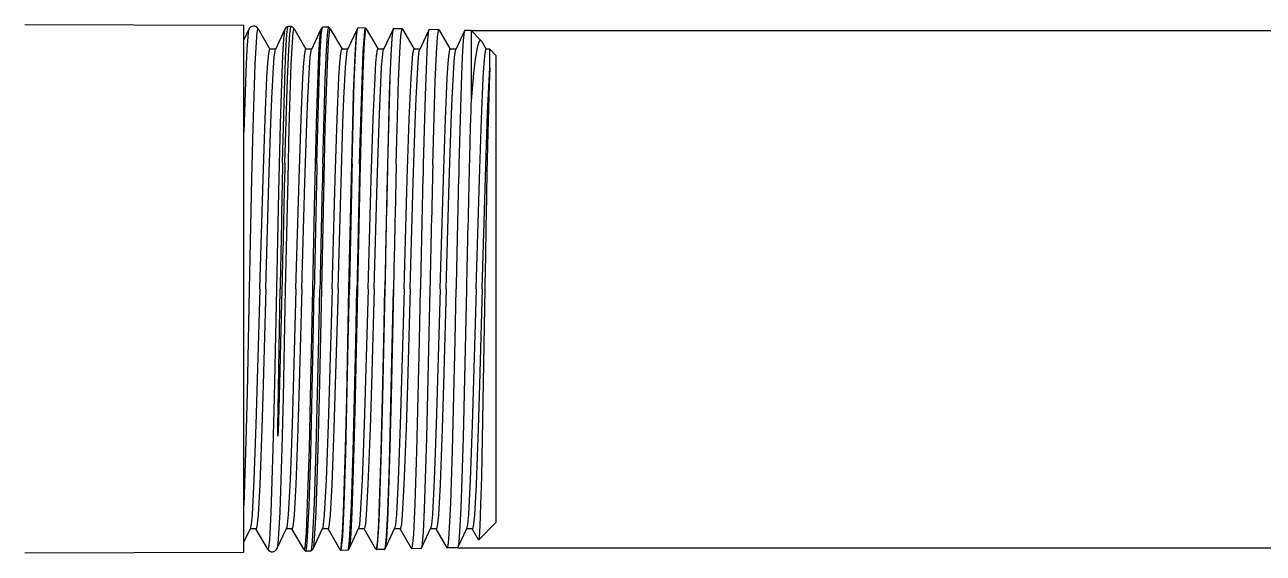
# Model space of a CAD drawing. Header units: millimetres. Extents: x -92220 to 11040, y -5929 to 27498.
# Drawn here: x 154.9 to 217.2, y 1547.2 to 1573.7 of the extents above; entities that cross this region are included whole.
import ezdxf

# ---------------------------------------------------------------- set-up
doc = ezdxf.new("R2010")
doc.units = ezdxf.units.MM
doc.layers.add('11 Водоразборный узел', color=7, linetype='Continuous')

msp = doc.modelspace()

# ---------------------------------------------------------------- linework, layer by layer
at = {"layer": '11 Водоразборный узел', "ltscale": 0.275648}
for p, q in [((165.966, 1573.704), (154.94, 1573.745)), ((177.39, 1573.456), (224, 1573.456)), ((176.711, 1547.44), (224, 1547.44))]:
    msp.add_line(p, q, dxfattribs=at)
at = {"layer": '11 Водоразборный узел'}
msp.add_line((165.966, 1548.829), (165.966, 1573.704), dxfattribs=at)
at = {"layer": '11 Водоразборный узел', "ltscale": 0.014511}
msp.add_line((166.211, 1573.517), (165.966, 1572.991), dxfattribs=at)
at = {"layer": '11 Водоразборный узел', "ltscale": 0.029673}
for p, q in [((166.678, 1573.542), (167.272, 1572.514)), ((168.492, 1573.542), (169.086, 1572.514)), ((170.306, 1573.542), (170.9, 1572.514)), ((172.12, 1573.542), (172.714, 1572.514))]:
    msp.add_line(p, q, dxfattribs=at)
at = {"layer": '11 Водоразборный узел', "ltscale": 0.028104}
for p, q in [((168.025, 1573.517), (167.55, 1572.498)), ((169.839, 1573.517), (169.364, 1572.498)), ((171.653, 1573.517), (171.178, 1572.498)), ((173.467, 1573.517), (172.992, 1572.498))]:
    msp.add_line(p, q, dxfattribs=at)
at = {"layer": '11 Водоразборный узел', "ltscale": 4.72318e-05}
msp.add_line((168.188, 1573.664), (168.19, 1573.664), dxfattribs=at)
at = {"layer": '11 Водоразборный узел', "ltscale": 0.004032}
msp.add_line((168.351, 1573.66), (168.19, 1573.664), dxfattribs=at)
at = {"layer": '11 Водоразборный узел', "ltscale": 6.41519e-05}
msp.add_line((168.351, 1573.66), (168.353, 1573.66), dxfattribs=at)
at = {"layer": '11 Водоразборный узел', "ltscale": 0.000124369}
msp.add_line((169.923, 1573.623), (169.928, 1573.625), dxfattribs=at)
at = {"layer": '11 Водоразборный узел', "ltscale": 0.007775}
msp.add_line((170.239, 1573.618), (169.928, 1573.625), dxfattribs=at)
at = {"layer": '11 Водоразборный узел', "ltscale": 0.000149593}
msp.add_line((170.239, 1573.618), (170.244, 1573.615), dxfattribs=at)
at = {"layer": '11 Водоразборный узел', "ltscale": 0.009809}
msp.add_line((172.092, 1573.576), (171.7, 1573.585), dxfattribs=at)
at = {"layer": '11 Водоразборный узел', "ltscale": 0.00083695}
msp.add_line((172.101, 1573.57), (172.12, 1573.542), dxfattribs=at)
at = {"layer": '11 Водоразборный узел', "ltscale": 0.000454133}
msp.add_line((173.467, 1573.517), (173.475, 1573.533), dxfattribs=at)
at = {"layer": '11 Водоразборный узел', "ltscale": 0.011138}
msp.add_line((173.933, 1573.534), (173.487, 1573.544), dxfattribs=at)
at = {"layer": '11 Водоразборный узел', "ltscale": 0.029166}
msp.add_line((173.944, 1573.524), (174.528, 1572.514), dxfattribs=at)
at = {"layer": '11 Водоразборный узел', "ltscale": 0.027332}
msp.add_line((175.268, 1573.489), (174.806, 1572.498), dxfattribs=at)
at = {"layer": '11 Водоразборный узел', "ltscale": 0.012224}
msp.add_line((175.771, 1573.492), (175.282, 1573.503), dxfattribs=at)
at = {"layer": '11 Водоразборный узел', "ltscale": 0.027964}
msp.add_line((175.782, 1573.482), (176.342, 1572.514), dxfattribs=at)
at = {"layer": '11 Водоразборный узел', "ltscale": 0.02621}
msp.add_line((177.063, 1573.448), (176.62, 1572.498), dxfattribs=at)
at = {"layer": '11 Водоразборный узел', "ltscale": 0.007834}
msp.add_line((177.39, 1573.456), (177.077, 1573.463), dxfattribs=at)
at = {"layer": '11 Водоразборный узел', "ltscale": 0.088498}
msp.add_line((177.39, 1573.456), (177.39, 1569.916), dxfattribs=at)
at = {"layer": '11 Водоразборный узел', "ltscale": 0.018083}
msp.add_line((177.902, 1572.944), (177.39, 1573.456), dxfattribs=at)
at = {"layer": '11 Водоразборный узел', "ltscale": 0.007475}
for p, q in [((167.565, 1572.514), (167.266, 1572.514)), ((169.379, 1572.514), (169.08, 1572.514)), ((171.193, 1572.514), (170.894, 1572.514)), ((173.007, 1572.514), (172.708, 1572.514)), ((174.821, 1572.514), (174.522, 1572.514)), ((176.635, 1572.514), (176.336, 1572.514)), ((166.572, 1548.397), (166.273, 1548.397)), ((168.386, 1548.397), (168.087, 1548.397)), ((170.2, 1548.397), (169.901, 1548.397)), ((172.014, 1548.397), (171.715, 1548.397)), ((173.828, 1548.397), (173.529, 1548.397)), ((175.642, 1548.397), (175.343, 1548.397)), ((177.456, 1548.397), (177.157, 1548.397))]:
    msp.add_line(p, q, dxfattribs=at)
at = {"layer": '11 Водоразборный узел', "ltscale": 0.011335}
msp.add_line((177.929, 1572.907), (178.156, 1572.514), dxfattribs=at)
at = {"layer": '11 Водоразборный узел', "ltscale": 0.00453}
msp.add_line((178.331, 1572.514), (178.15, 1572.514), dxfattribs=at)
at = {"layer": '11 Водоразборный узел', "ltscale": 0.02344}
msp.add_line((178.331, 1571.577), (178.331, 1572.514), dxfattribs=at)
at = {"layer": '11 Водоразборный узел', "ltscale": 0.010915}
msp.add_line((178.64, 1572.206), (178.331, 1572.514), dxfattribs=at)
at = {"layer": '11 Водоразборный узел', "ltscale": 0.152919}
msp.add_line((178.64, 1572.206), (178.64, 1566.089), dxfattribs=at)
at = {"layer": '11 Водоразборный узел', "ltscale": 0.434581}
msp.add_line((178.64, 1566.089), (178.64, 1548.706), dxfattribs=at)
at = {"layer": '11 Водоразборный узел', "ltscale": 0.044198}
for q in [(173.488, 1560.451), (173.489, 1560.451)]:
    msp.add_line((173.525, 1562.218), q, dxfattribs=at)
at = {"layer": '11 Водоразборный узел', "ltscale": 0.000431604}
for p, q in [((166.768, 1560.456), (166.768, 1560.438)), ((167.07, 1560.456), (167.07, 1560.473)), ((168.582, 1560.456), (168.582, 1560.438)), ((168.884, 1560.456), (168.884, 1560.473)), ((170.396, 1560.456), (170.396, 1560.438)), ((172.21, 1560.456), (172.21, 1560.438)), ((172.512, 1560.456), (172.512, 1560.473)), ((174.024, 1560.456), (174.024, 1560.438)), ((174.326, 1560.456), (174.326, 1560.473)), ((175.838, 1560.456), (175.838, 1560.438)), ((176.14, 1560.456), (176.14, 1560.473)), ((177.652, 1560.456), (177.652, 1560.438)), ((177.954, 1560.456), (177.954, 1560.473))]:
    msp.add_line(p, q, dxfattribs=at)
at = {"layer": '11 Водоразборный узел', "ltscale": 0.00043161}
msp.add_line((170.698, 1560.456), (170.698, 1560.473), dxfattribs=at)
at = {"layer": '11 Водоразборный узел', "ltscale": 0.040545}
msp.add_line((165.966, 1547.207), (165.966, 1548.829), dxfattribs=at)
at = {"layer": '11 Водоразборный узел', "ltscale": 0.019035}
msp.add_line((165.966, 1547.723), (166.288, 1548.413), dxfattribs=at)
at = {"layer": '11 Водоразборный узел', "ltscale": 0.029675}
for p, q in [((167.161, 1547.37), (166.566, 1548.397)), ((168.975, 1547.37), (168.38, 1548.397)), ((170.789, 1547.37), (170.194, 1548.397)), ((172.603, 1547.37), (172.008, 1548.397))]:
    msp.add_line(p, q, dxfattribs=at)
at = {"layer": '11 Водоразборный узел', "ltscale": 0.028106}
for p, q in [((167.627, 1547.394), (168.102, 1548.413)), ((169.441, 1547.394), (169.916, 1548.413)), ((171.255, 1547.394), (171.73, 1548.413)), ((173.069, 1547.394), (173.544, 1548.413))]:
    msp.add_line(p, q, dxfattribs=at)
at = {"layer": '11 Водоразборный узел', "ltscale": 0.028869}
msp.add_line((174.4, 1547.398), (173.822, 1548.397), dxfattribs=at)
at = {"layer": '11 Водоразборный узел', "ltscale": 0.027566}
msp.add_line((174.892, 1547.414), (175.358, 1548.413), dxfattribs=at)
at = {"layer": '11 Водоразборный узел', "ltscale": 0.027697}
msp.add_line((176.191, 1547.438), (175.636, 1548.397), dxfattribs=at)
at = {"layer": '11 Водоразборный узел', "ltscale": 0.026419}
msp.add_line((176.725, 1547.455), (177.172, 1548.413), dxfattribs=at)
at = {"layer": '11 Водоразборный узел', "ltscale": 0.01595}
msp.add_line((177.769, 1547.845), (177.45, 1548.397), dxfattribs=at)
at = {"layer": '11 Водоразборный узел', "ltscale": 0.030528}
msp.add_line((178.64, 1548.706), (177.777, 1547.842), dxfattribs=at)
at = {"layer": '11 Водоразборный узел', "ltscale": 0.275649}
msp.add_line((165.966, 1547.207), (154.94, 1547.166), dxfattribs=at)
at = {"layer": '11 Водоразборный узел', "ltscale": 8.83021e-05}
msp.add_line((169.076, 1547.268), (169.079, 1547.268), dxfattribs=at)
at = {"layer": '11 Водоразборный узел', "ltscale": 0.006334}
msp.add_line((169.333, 1547.273), (169.079, 1547.268), dxfattribs=at)
at = {"layer": '11 Водоразборный узел', "ltscale": 0.000107667}
msp.add_line((169.333, 1547.273), (169.337, 1547.275), dxfattribs=at)
at = {"layer": '11 Водоразборный узел', "ltscale": 0.000169806}
msp.add_line((170.834, 1547.31), (170.84, 1547.307), dxfattribs=at)
at = {"layer": '11 Водоразборный узел', "ltscale": 0.008943}
msp.add_line((171.198, 1547.315), (170.84, 1547.307), dxfattribs=at)
at = {"layer": '11 Водоразборный узел', "ltscale": 0.000199079}
msp.add_line((171.198, 1547.315), (171.205, 1547.319), dxfattribs=at)
at = {"layer": '11 Водоразборный узел', "ltscale": 0.0004358}
msp.add_line((172.603, 1547.37), (172.612, 1547.355), dxfattribs=at)
at = {"layer": '11 Водоразборный узел', "ltscale": 0.010554}
msp.add_line((173.043, 1547.357), (172.621, 1547.348), dxfattribs=at)
at = {"layer": '11 Водоразборный узел', "ltscale": 0.00078528}
msp.add_line((173.054, 1547.367), (173.069, 1547.394), dxfattribs=at)
at = {"layer": '11 Водоразборный узел', "ltscale": 0.011672}
msp.add_line((174.878, 1547.399), (174.411, 1547.388), dxfattribs=at)
at = {"layer": '11 Водоразборный узел', "ltscale": 0.012741}
msp.add_line((176.711, 1547.44), (176.202, 1547.429), dxfattribs=at)
at = {"layer": '11 Водоразборный узел', "flags": 128}
for points in [[(166.211, 1573.517), (166.2, 1573.482), (166.177, 1573.352), (166.155, 1573.144), (166.112, 1572.522), (166.06, 1571.375), (165.966, 1568.343)], [(166.678, 1573.542), (166.672, 1573.549), (166.67, 1573.55), (166.666, 1573.551), (166.663, 1573.55), (166.658, 1573.546), (166.653, 1573.536), (166.642, 1573.505), (166.619, 1573.375), (166.575, 1572.879), (166.517, 1571.765), (166.414, 1568.578), (166.351, 1565.994), (166.233, 1560.451)], [(168.025, 1573.517), (168.012, 1573.474), (167.985, 1573.305), (167.96, 1573.032), (167.91, 1572.215), (167.836, 1570.307), (167.791, 1568.769), (167.708, 1565.348), (167.605, 1560.461)], [(167.911, 1566.791), (168.019, 1571.008), (168.075, 1572.45), (168.124, 1573.274), (168.149, 1573.518), (168.175, 1573.645), (168.183, 1573.661), (168.188, 1573.664)], [(168.027, 1566.79), (168.155, 1571.028), (168.22, 1572.47), (168.278, 1573.288), (168.307, 1573.526), (168.326, 1573.619), (168.336, 1573.646), (168.343, 1573.656), (168.346, 1573.659), (168.351, 1573.66)], [(168.492, 1573.542), (168.486, 1573.549), (168.484, 1573.55), (168.48, 1573.551), (168.477, 1573.55), (168.472, 1573.546), (168.467, 1573.536), (168.456, 1573.505), (168.433, 1573.375), (168.389, 1572.879), (168.331, 1571.765), (168.228, 1568.578), (168.165, 1565.994), (168.047, 1560.451)], [(169.839, 1573.517), (169.826, 1573.474), (169.799, 1573.305), (169.774, 1573.032), (169.724, 1572.215), (169.65, 1570.307), (169.605, 1568.769), (169.522, 1565.348), (169.419, 1560.461)], [(169.635, 1566.772), (169.749, 1570.946), (169.806, 1572.382), (169.858, 1573.211), (169.884, 1573.462), (169.91, 1573.598), (169.919, 1573.618), (169.923, 1573.623)], [(170.306, 1573.542), (170.3, 1573.549), (170.298, 1573.55), (170.294, 1573.551), (170.291, 1573.55), (170.286, 1573.545), (170.281, 1573.536), (170.27, 1573.505), (170.247, 1573.375), (170.203, 1572.878), (170.145, 1571.764), (170.042, 1568.577), (169.979, 1565.993), (169.861, 1560.451)], [(169.929, 1566.769), (170.051, 1570.994), (170.113, 1572.431), (170.168, 1573.246), (170.196, 1573.484), (170.215, 1573.576), (170.225, 1573.603), (170.231, 1573.613), (170.234, 1573.616), (170.239, 1573.618)], [(171.653, 1573.517), (171.64, 1573.474), (171.613, 1573.305), (171.588, 1573.032), (171.538, 1572.215), (171.464, 1570.307), (171.419, 1568.769), (171.336, 1565.348), (171.233, 1560.461)], [(171.404, 1566.753), (171.518, 1570.882), (171.576, 1572.312), (171.627, 1573.146), (171.653, 1573.404), (171.679, 1573.55), (171.688, 1573.573), (171.693, 1573.58)], [(172.12, 1573.542), (172.114, 1573.549), (172.112, 1573.55), (172.108, 1573.551), (172.105, 1573.55), (172.1, 1573.545), (172.095, 1573.536), (172.084, 1573.505), (172.061, 1573.375), (172.017, 1572.878), (171.959, 1571.763), (171.856, 1568.577), (171.793, 1565.993), (171.675, 1560.451)], [(171.786, 1566.749), (171.907, 1570.96), (171.968, 1572.393), (172.023, 1573.205), (172.051, 1573.442), (172.069, 1573.535), (172.078, 1573.561), (172.085, 1573.571), (172.088, 1573.574), (172.092, 1573.576)], [(173.467, 1573.517), (173.454, 1573.474), (173.427, 1573.305), (173.402, 1573.032), (173.352, 1572.215), (173.278, 1570.307), (173.233, 1568.769), (173.15, 1565.348), (173.047, 1560.461)], [(173.475, 1573.533), (173.462, 1573.495), (173.436, 1573.336), (173.41, 1573.068), (173.359, 1572.221), (173.311, 1571.071), (173.189, 1566.734)], [(173.627, 1566.729), (173.747, 1570.927), (173.809, 1572.355), (173.863, 1573.165), (173.891, 1573.401), (173.909, 1573.493), (173.919, 1573.519), (173.925, 1573.53), (173.928, 1573.532), (173.933, 1573.534)], [(175.268, 1573.489), (175.252, 1573.433), (175.22, 1573.195), (175.188, 1572.792), (175.124, 1571.515), (175.076, 1570.18), (174.983, 1566.714)], [(175.464, 1566.709), (175.585, 1570.894), (175.646, 1572.317), (175.701, 1573.124), (175.729, 1573.36), (175.747, 1573.452), (175.757, 1573.478), (175.763, 1573.488), (175.766, 1573.491), (175.771, 1573.492)], [(177.063, 1573.448), (177.05, 1573.407), (177.024, 1573.243), (176.998, 1572.972), (176.947, 1572.126), (176.89, 1570.715), (176.777, 1566.695)], [(166.768, 1560.456), (166.925, 1565.974), (167.028, 1569.019), (167.119, 1571.091), (167.166, 1571.826), (167.212, 1572.308), (167.249, 1572.493), (167.256, 1572.507), (167.26, 1572.512), (167.263, 1572.514), (167.266, 1572.514)], [(167.07, 1560.473), (167.222, 1565.821), (167.319, 1568.791), (167.368, 1570.036), (167.449, 1571.6), (167.49, 1572.117), (167.53, 1572.427), (167.55, 1572.498)], [(168.582, 1560.456), (168.74, 1565.976), (168.841, 1569.015), (168.933, 1571.089), (168.979, 1571.824), (169.026, 1572.307), (169.063, 1572.493), (169.07, 1572.507), (169.074, 1572.512), (169.077, 1572.514), (169.08, 1572.514)], [(168.884, 1560.473), (169.036, 1565.82), (169.133, 1568.792), (169.182, 1570.036), (169.263, 1571.6), (169.304, 1572.118), (169.344, 1572.427), (169.364, 1572.498)], [(170.396, 1560.456), (170.554, 1565.977), (170.655, 1569.014), (170.747, 1571.088), (170.793, 1571.824), (170.84, 1572.307), (170.877, 1572.493), (170.884, 1572.507), (170.888, 1572.512), (170.891, 1572.514), (170.894, 1572.514)], [(170.698, 1560.473), (170.85, 1565.818), (170.948, 1568.796), (170.997, 1570.039), (171.077, 1571.601), (171.118, 1572.118), (171.158, 1572.427), (171.178, 1572.498)], [(172.21, 1560.456), (172.367, 1565.975), (172.469, 1569.018), (172.561, 1571.09), (172.607, 1571.825), (172.654, 1572.308), (172.691, 1572.493), (172.698, 1572.507), (172.702, 1572.512), (172.705, 1572.514), (172.708, 1572.514)], [(172.512, 1560.473), (172.664, 1565.818), (172.762, 1568.795), (172.811, 1570.038), (172.891, 1571.601), (172.932, 1572.118), (172.972, 1572.427), (172.992, 1572.498)], [(174.024, 1560.456), (174.182, 1565.983), (174.283, 1569.005), (174.375, 1571.084), (174.421, 1571.821), (174.468, 1572.306), (174.505, 1572.493), (174.512, 1572.507), (174.516, 1572.512), (174.519, 1572.514), (174.522, 1572.514)], [(174.326, 1560.473), (174.478, 1565.82), (174.575, 1568.792), (174.624, 1570.036), (174.705, 1571.6), (174.746, 1572.118), (174.786, 1572.427), (174.806, 1572.498)], [(175.838, 1560.456), (175.996, 1565.983), (176.097, 1569.005), (176.189, 1571.083), (176.235, 1571.821), (176.282, 1572.306), (176.319, 1572.493), (176.326, 1572.507), (176.33, 1572.512), (176.333, 1572.514), (176.336, 1572.514)], [(176.14, 1560.473), (176.292, 1565.818), (176.39, 1568.795), (176.439, 1570.038), (176.519, 1571.601), (176.56, 1572.118), (176.6, 1572.427), (176.62, 1572.498)], [(177.902, 1572.944), (177.873, 1572.962), (177.858, 1572.963), (177.829, 1572.947), (177.81, 1572.924), (177.771, 1572.848), (177.725, 1572.707), (177.68, 1572.511), (177.595, 1571.998), (177.512, 1571.299), (177.39, 1569.916)], [(177.652, 1560.456), (177.81, 1565.986), (177.911, 1569.002), (178.003, 1571.082), (178.049, 1571.82), (178.096, 1572.305), (178.133, 1572.493), (178.14, 1572.507), (178.144, 1572.512), (178.147, 1572.514), (178.15, 1572.514)], [(177.954, 1560.473), (178.148, 1567.177), (178.223, 1569.319), (178.295, 1570.947), (178.331, 1571.577)], [(178.331, 1571.577), (178.299, 1570.735), (178.232, 1568.305), (178.189, 1566.305)], [(166.233, 1560.451), (166.122, 1555.236), (166.064, 1552.781), (165.966, 1549.585)], [(166.768, 1560.438), (166.57, 1553.63), (166.469, 1550.852), (166.376, 1549.118), (166.329, 1548.618), (166.301, 1548.456), (166.288, 1548.413)], [(167.07, 1560.456), (166.934, 1555.66), (166.865, 1553.441), (166.759, 1550.63), (166.674, 1549.105), (166.631, 1548.646), (166.592, 1548.425), (166.583, 1548.406), (166.578, 1548.4), (166.574, 1548.397), (166.572, 1548.397)], [(167.605, 1560.461), (167.489, 1554.998), (167.427, 1552.44), (167.323, 1549.19), (167.274, 1548.193), (167.248, 1547.822), (167.207, 1547.461), (167.187, 1547.378), (167.18, 1547.365), (167.176, 1547.362), (167.173, 1547.36), (167.171, 1547.36), (167.167, 1547.361), (167.165, 1547.363), (167.16, 1547.37)], [(168.047, 1560.451), (167.931, 1555.009), (167.869, 1552.462), (167.766, 1549.224), (167.691, 1547.865), (167.652, 1547.496), (167.627, 1547.394)], [(167.875, 1560.455), (167.775, 1556.342), (167.721, 1554.406), (167.683, 1553.296), (167.673, 1553.102), (167.668, 1553.058), (167.667, 1553.059), (167.667, 1553.064), (167.667, 1553.071), (167.666, 1553.191), (167.669, 1553.556), (167.681, 1554.407), (167.788, 1560.457)], [(168.582, 1560.438), (168.384, 1553.631), (168.283, 1550.853), (168.19, 1549.118), (168.143, 1548.618), (168.116, 1548.456), (168.102, 1548.413)], [(168.884, 1560.456), (168.748, 1555.66), (168.679, 1553.441), (168.573, 1550.63), (168.488, 1549.105), (168.446, 1548.646), (168.406, 1548.425), (168.397, 1548.406), (168.392, 1548.4), (168.388, 1548.397), (168.386, 1548.397)], [(169.419, 1560.461), (169.303, 1554.999), (169.241, 1552.441), (169.137, 1549.192), (169.088, 1548.194), (169.062, 1547.823), (169.021, 1547.462), (169.001, 1547.378), (168.994, 1547.365), (168.99, 1547.362), (168.987, 1547.36), (168.985, 1547.36), (168.981, 1547.361), (168.979, 1547.363), (168.975, 1547.37)], [(169.079, 1547.268), (169.081, 1547.268), (169.086, 1547.271), (169.09, 1547.277), (169.098, 1547.297), (169.134, 1547.528), (169.17, 1547.983), (169.242, 1549.526), (169.322, 1552.167), (169.448, 1557.764), (169.502, 1560.459)], [(169.337, 1547.275), (169.344, 1547.282), (169.357, 1547.317), (169.397, 1547.577), (169.436, 1548.064), (169.514, 1549.684), (169.6, 1552.408), (169.734, 1558.006), (169.787, 1560.452)], [(169.861, 1560.451), (169.745, 1555.009), (169.683, 1552.461), (169.58, 1549.223), (169.505, 1547.865), (169.466, 1547.496), (169.441, 1547.394)], [(170.396, 1560.438), (170.198, 1553.631), (170.097, 1550.853), (170.004, 1549.118), (169.957, 1548.618), (169.93, 1548.456), (169.916, 1548.413)], [(170.698, 1560.456), (170.562, 1555.66), (170.493, 1553.441), (170.387, 1550.63), (170.302, 1549.105), (170.26, 1548.646), (170.22, 1548.425), (170.211, 1548.406), (170.206, 1548.4), (170.202, 1548.397), (170.2, 1548.397)], [(171.233, 1560.461), (171.117, 1554.999), (171.055, 1552.441), (170.951, 1549.192), (170.902, 1548.194), (170.876, 1547.823), (170.835, 1547.462), (170.815, 1547.378), (170.808, 1547.365), (170.804, 1547.362), (170.801, 1547.36), (170.799, 1547.36), (170.795, 1547.361), (170.793, 1547.363), (170.789, 1547.37)], [(170.84, 1547.307), (170.842, 1547.308), (170.847, 1547.311), (170.851, 1547.317), (170.859, 1547.337), (170.896, 1547.568), (170.933, 1548.023), (171.006, 1549.566), (171.087, 1552.207), (171.215, 1557.792), (171.27, 1560.46)], [(171.205, 1547.319), (171.211, 1547.329), (171.224, 1547.367), (171.261, 1547.622), (171.298, 1548.085), (171.372, 1549.605), (171.457, 1552.265), (171.588, 1557.765), (171.646, 1560.451)], [(171.675, 1560.451), (171.559, 1555.009), (171.497, 1552.462), (171.394, 1549.224), (171.319, 1547.865), (171.28, 1547.496), (171.255, 1547.394)], [(172.21, 1560.438), (172.012, 1553.631), (171.911, 1550.853), (171.818, 1549.118), (171.771, 1548.618), (171.744, 1548.456), (171.73, 1548.413)], [(172.512, 1560.456), (172.376, 1555.66), (172.307, 1553.441), (172.201, 1550.63), (172.116, 1549.105), (172.074, 1548.646), (172.034, 1548.425), (172.025, 1548.406), (172.02, 1548.4), (172.016, 1548.397), (172.014, 1548.397)], [(173.047, 1560.461), (172.931, 1554.999), (172.869, 1552.441), (172.765, 1549.192), (172.716, 1548.194), (172.69, 1547.823), (172.649, 1547.462), (172.629, 1547.378), (172.622, 1547.365), (172.618, 1547.362), (172.615, 1547.36), (172.613, 1547.36), (172.609, 1547.361), (172.607, 1547.363), (172.603, 1547.37)], [(172.621, 1547.348), (172.623, 1547.348), (172.627, 1547.351), (172.631, 1547.355), (172.638, 1547.372), (172.673, 1547.564), (172.698, 1547.833), (172.749, 1548.689), (172.79, 1549.661), (172.87, 1552.255), (172.999, 1557.818), (173.054, 1560.461)], [(173.054, 1547.367), (173.07, 1547.415), (173.103, 1547.632), (173.135, 1548.008), (173.199, 1549.215), (173.282, 1551.637), (173.411, 1556.886), (173.488, 1560.451)], [(173.489, 1560.451), (173.373, 1555.009), (173.311, 1552.462), (173.208, 1549.224), (173.133, 1547.865), (173.094, 1547.496), (173.069, 1547.394)], [(174.024, 1560.438), (173.826, 1553.631), (173.725, 1550.853), (173.632, 1549.118), (173.585, 1548.618), (173.558, 1548.456), (173.544, 1548.413)], [(174.326, 1560.456), (174.19, 1555.66), (174.121, 1553.441), (174.015, 1550.63), (173.93, 1549.105), (173.888, 1548.646), (173.848, 1548.425), (173.839, 1548.406), (173.834, 1548.4), (173.83, 1548.397), (173.828, 1548.397)], [(174.411, 1547.388), (174.413, 1547.389), (174.418, 1547.392), (174.422, 1547.397), (174.43, 1547.418), (174.468, 1547.649), (174.505, 1548.104), (174.579, 1549.647), (174.662, 1552.287), (174.791, 1557.847), (174.846, 1560.461)], [(175.323, 1560.45), (175.152, 1552.947), (175.039, 1549.375), (174.981, 1548.218), (174.937, 1547.67), (174.915, 1547.508), (174.892, 1547.414)], [(175.838, 1560.438), (175.64, 1553.631), (175.539, 1550.853), (175.446, 1549.118), (175.399, 1548.618), (175.372, 1548.456), (175.358, 1548.413)], [(176.14, 1560.456), (176.004, 1555.66), (175.935, 1553.441), (175.829, 1550.63), (175.744, 1549.105), (175.702, 1548.646), (175.662, 1548.425), (175.653, 1548.406), (175.648, 1548.4), (175.644, 1548.397), (175.642, 1548.397)], [(176.202, 1547.429), (176.204, 1547.429), (176.208, 1547.432), (176.212, 1547.438), (176.221, 1547.458), (176.259, 1547.69), (176.296, 1548.145), (176.37, 1549.688), (176.453, 1552.328), (176.584, 1557.875), (176.639, 1560.462)], [(177.159, 1560.45), (176.986, 1552.971), (176.872, 1549.409), (176.814, 1548.256), (176.77, 1547.709), (176.749, 1547.548), (176.725, 1547.455)], [(177.652, 1560.438), (177.454, 1553.631), (177.353, 1550.853), (177.26, 1549.118), (177.213, 1548.618), (177.186, 1548.456), (177.172, 1548.413)], [(177.954, 1560.456), (177.818, 1555.66), (177.749, 1553.441), (177.643, 1550.63), (177.558, 1549.105), (177.516, 1548.646), (177.476, 1548.425), (177.467, 1548.406), (177.462, 1548.4), (177.458, 1548.397), (177.456, 1548.397)], [(178.083, 1560.47), (177.986, 1554.821), (177.91, 1551.016), (177.873, 1549.592), (177.836, 1548.536), (177.799, 1547.961), (177.787, 1547.875), (177.781, 1547.851), (177.778, 1547.844), (177.777, 1547.842)]]:
    msp.add_lwpolyline(points, dxfattribs=at)
at = {"layer": '11 Водоразборный узел'}
for centre, radius, start, end in [((166.451, 1573.417), 0.259, 28.85806, 157.22497), ((168.271, 1573.409), 0.269, 108.14037, 156.18685), ((168.26, 1573.411), 0.266, 29.41351, 69.44619), ((170.094, 1573.402), 0.28, 127.72076, 155.64539), ((170.066, 1573.404), 0.276, 29.84225, 49.82683), ((171.924, 1573.392), 0.298, 140.88863, 155.18122), ((171.701, 1573.575), 0.0101, 95.64233, 147.41801), ((172.09, 1573.564), 0.0122, 29.40691, 80.47955), ((173.491, 1573.529), 0.0162, 104.64168, 163.08318), ((173.928, 1573.519), 0.0161, 20.0489, 75.20252), ((175.288, 1573.485), 0.02, 108.69242, 167.5824), ((175.767, 1573.477), 0.0161, 20.04985, 75.20997), ((177.083, 1573.444), 0.02, 108.58407, 167.55567), ((177.77, 1572.819), 0.182, 28.75128, 43.40624), ((637.355, 1555.564), 460.189, 178.21279, 178.61467), ((1998.69, 1528.335), 1831.183, 178.796649, 178.994888), ((2585.622, 1505.94), 2418.361, 178.558193, 178.708331), ((2275.35, 1519.48), 2106.246, 178.713413, 178.885198), ((2225.894, 1517.743), 2056.55, 178.634005, 178.810038), ((2257.471, 1519.201), 2086.609, 178.694174, 178.86702), ((2221.242, 1518.27), 2050.029, 178.644957, 178.821015), ((2239.719, 1519.174), 2067.077, 178.68161, 178.855534), ((1723.707, 1529.66), 1550.523, 178.630083, 178.796813), ((2229.914, 1518.962), 2055.486, 178.668801, 178.84315), ((2167.264, 1519.141), 1992.368, 178.631936, 178.811974), ((2220.995, 1518.695), 2044.782, 178.654889, 178.829592), ((2153.912, 1518.965), 1977.187, 178.616881, 178.797739), ((2088.183, 1528.953), 1910.359, 178.87967, 179.054709), ((177.774, 1547.845), 0.00428, 187.02432, 311.2164), ((167.387, 1547.495), 0.259, 208.85623, 337.22691), ((169.209, 1547.503), 0.269, 209.62866, 240.49349), ((169.189, 1547.507), 0.276, 302.39069, 335.78992), ((171.034, 1547.512), 0.284, 210.11196, 225.24844), ((170.992, 1547.515), 0.289, 317.47415, 335.39436), ((172.623, 1547.36), 0.0126, 204.30434, 260.35813), ((173.04, 1547.372), 0.0154, 284.06909, 338.98984), ((174.414, 1547.403), 0.0148, 199.47026, 257.26488), ((174.87, 1547.419), 0.0216, 290.59206, 347.01194), ((176.205, 1547.443), 0.0149, 199.47215, 257.27319), ((176.704, 1547.46), 0.0217, 290.6082, 347.01893)]:
    msp.add_arc(centre, radius, start, end, dxfattribs=at)

doc.saveas('drawing.dxf')
